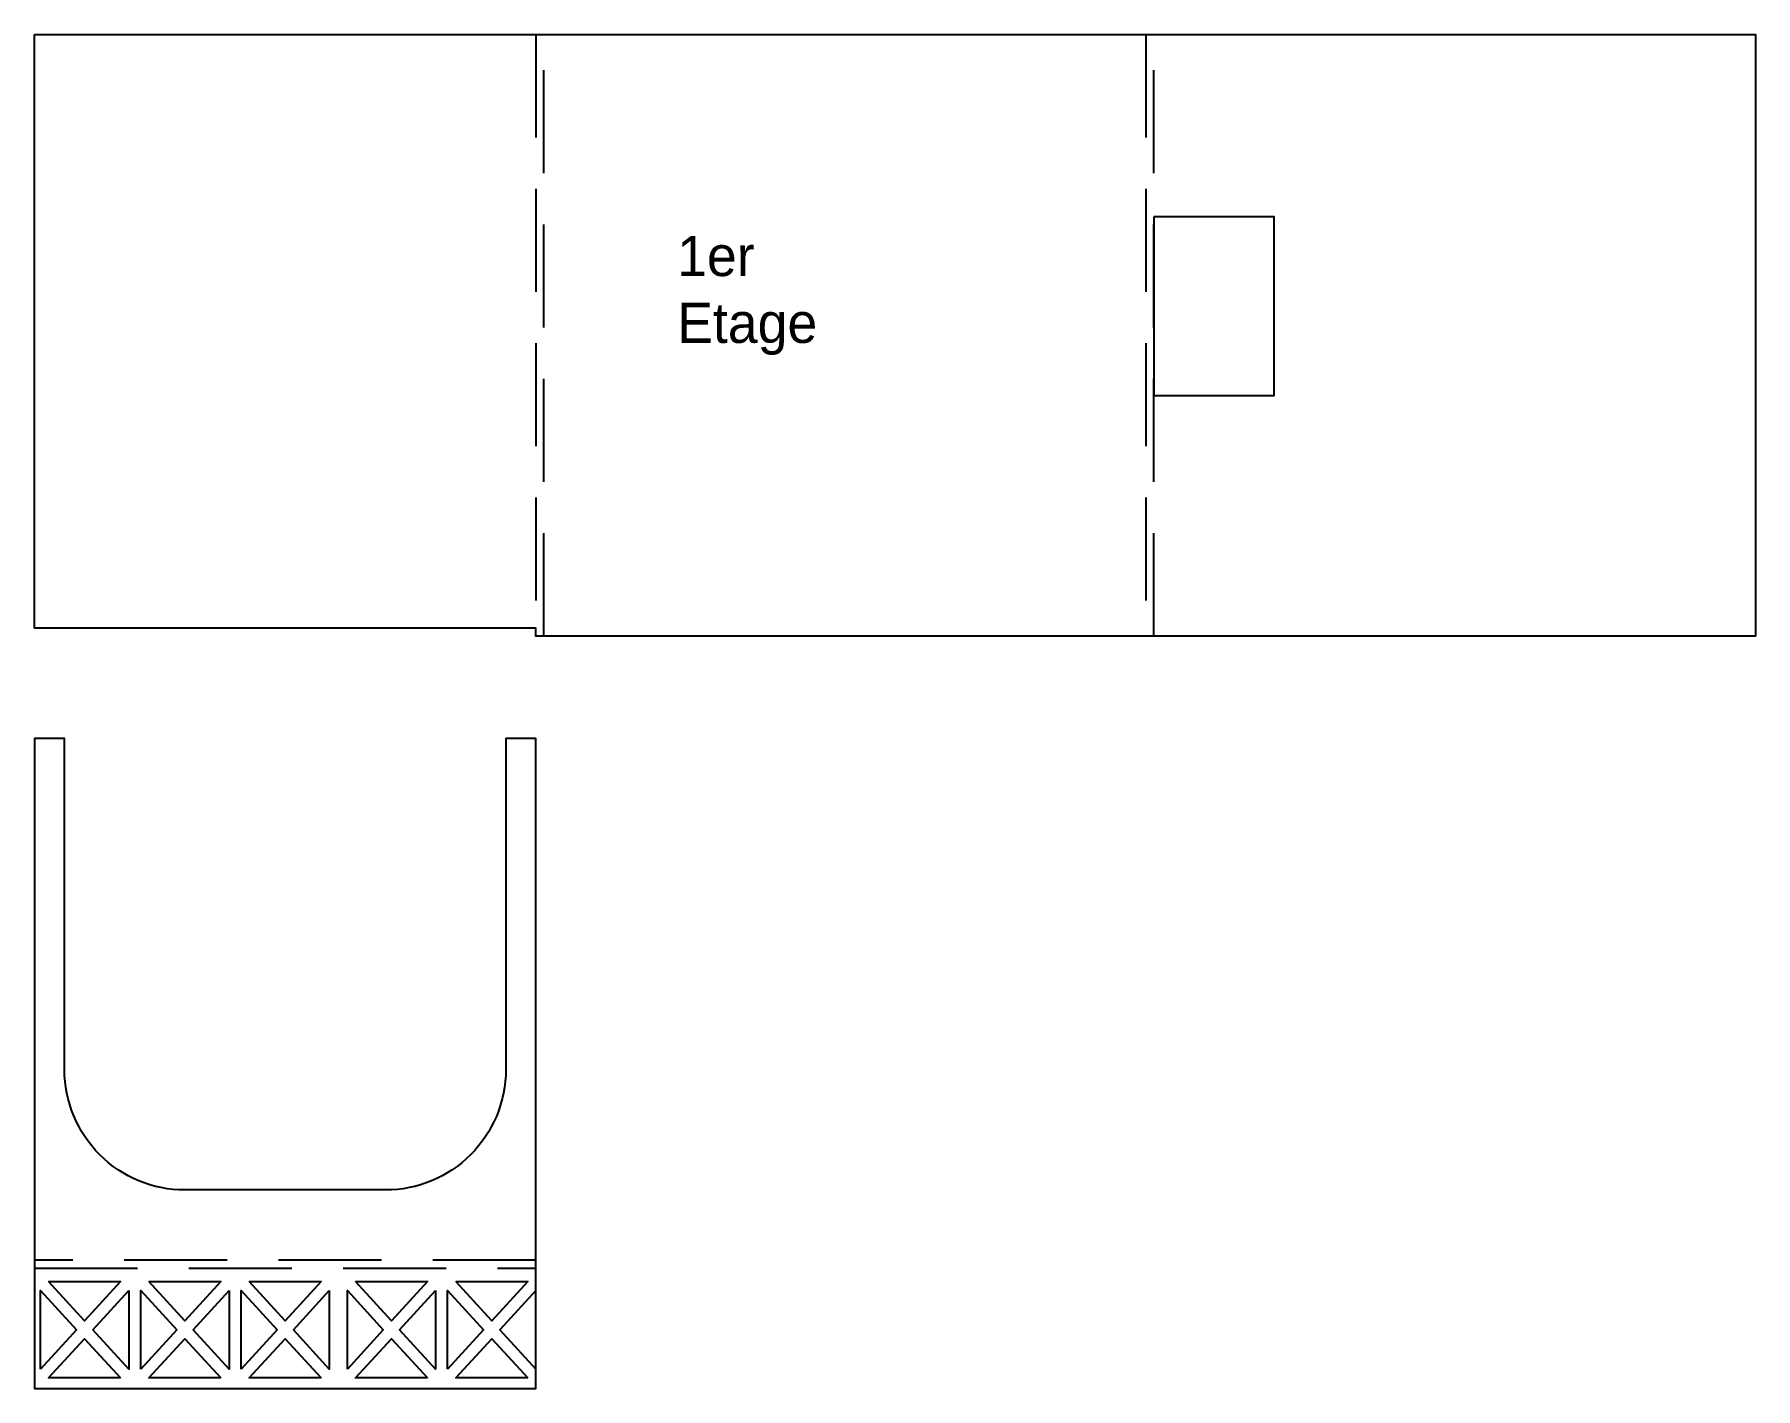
# Model space of a CAD drawing. Extents: x -1469 to 1174, y -671 to 1039.
# Drawn here: x -424 to 434, y -671 to 4 of the extents above; entities that cross this region are included whole.
import ezdxf

# ---------------------------------------------------------------- set-up
doc = ezdxf.new("R2010")
doc.units = 0
doc.header["$LTSCALE"] = 2.020202
doc.linetypes.add('STRICHLINIEX2', pattern=[38.1, 25.4, -12.7])
for name, color, linetype in [('AIDE_DVP', 10, 'STRICHLINIEX2'), ('CONTOUR_IN', 5, 'CONTINUOUS'), ('CONTOUR_OUT', 102, 'CONTINUOUS'), ('VIEWPORT', 7, 'CONTINUOUS')]:
    doc.layers.add(name, color=color, linetype=linetype)

msp = doc.modelspace()

# ---------------------------------------------------------------- linework, layer by layer
at = {"layer": 'AIDE_DVP'}
for p, q in [((-174.411468, 3.59789), (-174.411468, -296.40211)), ((-170.411468, -296.40211), (-170.411468, 3.59789)), ((129.588532, 3.59789), (129.588532, -296.40211)), ((133.588532, -296.40211), (133.588532, 3.59789)), ((-174.411468, -607.471148), (-424.411468, -607.471148)), ((-424.411468, -611.471148), (-174.411468, -611.471148))]:
    msp.add_line(p, q, dxfattribs=at)
at = {"layer": 'CONTOUR_IN'}
for points in [[(133.588532, -87.40211), (133.588532, -176.40211), (193.588532, -176.40211), (193.588532, -87.40211), (133.588532, -87.40211)], [(-421.411468, -661.71599), (-421.411468, -622.595347), (-403.481173, -642.155669), (-421.411468, -661.71599)], [(-417.341763, -618.155669), (-381.481173, -618.155669), (-399.411468, -637.71599), (-417.341763, -618.155669)], [(-377.411468, -622.595347), (-377.411468, -661.71599), (-395.341763, -642.155669), (-377.411468, -622.595347)], [(-371.411468, -661.71599), (-371.411468, -622.595347), (-353.481173, -642.155669), (-371.411468, -661.71599)], [(-367.341763, -618.155669), (-331.481173, -618.155669), (-349.411468, -637.71599), (-367.341763, -618.155669)], [(-327.411468, -622.595347), (-327.411468, -661.71599), (-345.341763, -642.155669), (-327.411468, -622.595347)], [(-321.411468, -661.71599), (-321.411468, -622.595347), (-303.481173, -642.155669), (-321.411468, -661.71599)], [(-317.341763, -618.155669), (-281.481173, -618.155669), (-299.411468, -637.71599), (-317.341763, -618.155669)], [(-277.411468, -622.595347), (-277.411468, -661.71599), (-295.341763, -642.155669), (-277.411468, -622.595347)], [(-268.411468, -661.71599), (-268.411468, -622.595347), (-250.481173, -642.155669), (-268.411468, -661.71599)], [(-264.341763, -618.155669), (-228.481173, -618.155669), (-246.411468, -637.71599), (-264.341763, -618.155669)], [(-224.411468, -622.595347), (-224.411468, -661.71599), (-242.341763, -642.155669), (-224.411468, -622.595347)], [(-218.411468, -661.71599), (-218.411468, -622.595347), (-200.481173, -642.155669), (-218.411468, -661.71599)], [(-214.341763, -618.155669), (-178.481173, -618.155669), (-196.411468, -637.71599), (-214.341763, -618.155669)], [(-174.411468, -661.71599), (-174.411468, -622.595347), (-192.341763, -642.155669), (-174.411468, -661.71599)], [(-381.481173, -666.155669), (-417.341763, -666.155669), (-399.411468, -646.595347), (-381.481173, -666.155669)], [(-331.481173, -666.155669), (-367.341763, -666.155669), (-349.411468, -646.595347), (-331.481173, -666.155669)], [(-281.481173, -666.155669), (-317.341763, -666.155669), (-299.411468, -646.595347), (-281.481173, -666.155669)], [(-228.481173, -666.155669), (-264.341763, -666.155669), (-246.411468, -646.595347), (-228.481173, -666.155669)], [(-178.481173, -666.155669), (-214.341763, -666.155669), (-196.411468, -646.595347), (-178.481173, -666.155669)]]:
    msp.add_lwpolyline(points, dxfattribs=at)
at = {"layer": 'CONTOUR_OUT'}
msp.add_lwpolyline([(-424.411468, 3.59789), (433.588532, 3.59789), (433.588532, -296.40211), (-174.411468, -296.40211), (-174.411468, -292.40211), (-424.411468, -292.40211), (-424.411468, -292.40211), (-424.411468, 3.59789)], dxfattribs=at)
msp.add_lwpolyline([(-409.411468, -512.471148), (-409.411468, -347.471148), (-424.411468, -347.471148), (-424.411468, -671.471148), (-174.411468, -671.471148), (-174.411468, -347.471148), (-189.411468, -347.471148), (-189.411468, -512.471148, -0.414214), (-249.411468, -572.471148), (-349.411468, -572.471148, -0.414214)], format="xyb", close=True, dxfattribs=at)

# ---------------------------------------------------------------- texts
at = {"layer": 'VIEWPORT', "insert": (-104.027579, -96.857304), "char_height": 20, "width": 101.22727, "attachment_point": 1}
msp.add_mtext('1er Etage', dxfattribs=at)

doc.saveas('drawing.dxf')
